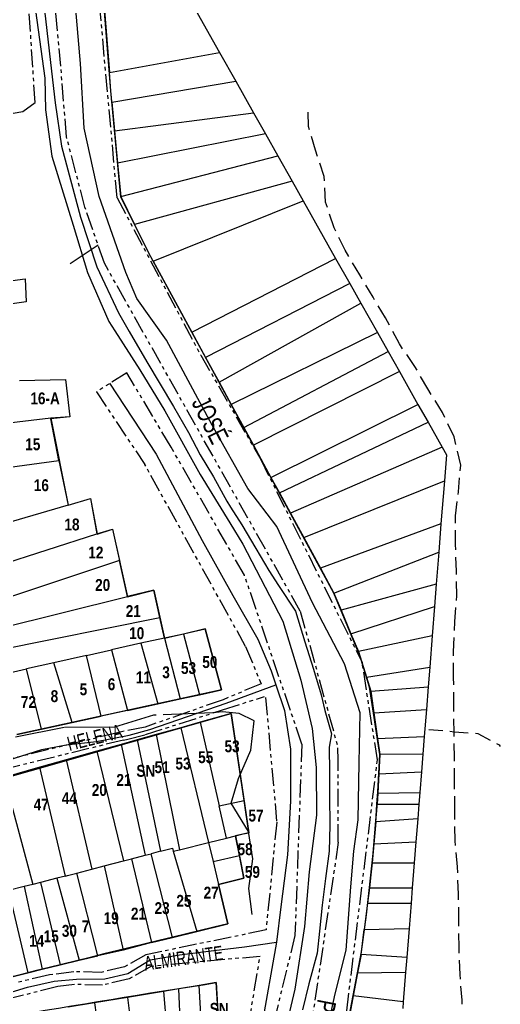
# Model space of a CAD drawing. Extents: x 204256 to 207861, y 4845615 to 4848347.
# Drawn here: x 205694.7 to 205796.2, y 4846957.9 to 4847165.6 of the extents above; entities that cross this region are included whole.
import ezdxf
from ezdxf.enums import TextEntityAlignment as Align

# ---------------------------------------------------------------- set-up
doc = ezdxf.new("R2010")
doc.units = 0
doc.header["$LTSCALE"] = 1.5
doc.header["$MEASUREMENT"] = 0
for name, pattern in [('PHANTOMX2', [5, 2.5, -0.5, 0.5, -0.5, 0.5, -0.5]), ('TRACO_05', [11, 7, -1, 0.5, -1, 0.5, -1]), ('TRACO_15', [3, 2, -1])]:
    doc.linetypes.add(name, pattern=pattern)
for name, color, linetype in [('CD-MALHA-LOTES', 40, 'CONTINUOUS'), ('HD-CANAIS', 7, 'CONTINUOUS'), ('HD-TXT-CANAIS', 7, 'CONTINUOUS'), ('HD-VALAS-DRENOS', 170, 'TRACO_05'), ('RU-QUADRAS', 210, 'CONTINUOUS'), ('SV-CAMINHO-TRILHA', 20, 'CONTINUOUS'), ('SV-EIXO-RUA-N-PAV', 6, 'CONTINUOUS'), ('SV-ESTIVAS', 7, 'CONTINUOUS'), ('SV-RUA-NAO-PAV-S-GUIA-C-GUIA', 7, 'PHANTOMX2'), ('SV-TXT-RUA-N-PAV-S-GUIA-C-GUIA', 7, 'CONTINUOUS'), ('Th_NmrPort', 7, 'CONTINUOUS')]:
    doc.layers.add(name, color=color, linetype=linetype)
doc.styles.add('ARIAL', font='ARIAL.TTF')
doc.styles.get("Standard").update_dxf_attribs({"font": 'swisscbo.ttf'})

msp = doc.modelspace()

# ---------------------------------------------------------------- linework, layer by layer
at = {"layer": 'CD-MALHA-LOTES', "linetype": 'Continuous'}
for p, q in [((205691.05, 4847110.27), (205695.86, 4847110.92)), ((205695.86, 4847110.92), (205696.1, 4847106.1)), ((205696.1, 4847106.1), (205693.14, 4847105.64)), ((205694.64, 4847089.47), (205704.39, 4847089.66)), ((205704.39, 4847089.66), (205705.26, 4847081.83)), ((205705.26, 4847081.83), (205701.3, 4847081.38)), ((205701.27, 4847081.52), (205679.99, 4847078.99)), ((205701.3, 4847081.38), (205701.27, 4847081.52)), ((205702.99, 4847072.62), (205701.3, 4847081.38)), ((205681.97, 4847069.73), (205702.99, 4847072.62)), ((205702.99, 4847072.62), (205704.92, 4847063.2)), ((205704.92, 4847063.2), (205684.19, 4847057.1)), ((205704.92, 4847063.2), (205709.62, 4847064.58)), ((205709.62, 4847064.58), (205711.02, 4847057.09)), ((205689.49, 4847050.25), (205711.02, 4847057.09)), ((205711.02, 4847057.09), (205714.32, 4847058.14)), ((205714.32, 4847058.14), (205715.78, 4847051.49)), ((205715.78, 4847051.49), (205687.13, 4847041.94)), ((205717.46, 4847043.87), (205715.78, 4847051.49)), ((205723.03, 4847045.25), (205717.46, 4847043.87)), ((205724.3, 4847039.5), (205723.03, 4847045.25)), ((205688.76, 4847036.78), (205717.46, 4847043.87)), ((205688.26, 4847032.25), (205724.3, 4847039.5)), ((205725.27, 4847035.12), (205724.3, 4847039.5)), ((205729.26, 4847035.94), (205725.27, 4847035.12)), ((205733.84, 4847037.06), (205729.26, 4847035.94)), ((205729.26, 4847035.94), (205732.66, 4847023.17)), ((205737.32, 4847024.18), (205733.84, 4847037.06)), ((205720.31, 4847034.02), (205714.08, 4847032.62)), ((205725.27, 4847035.12), (205720.31, 4847034.02)), ((205720.31, 4847034.02), (205723.88, 4847021.26)), ((205725.27, 4847035.12), (205728.61, 4847022.29)), ((205708.78, 4847031.44), (205714.08, 4847032.62)), ((205714.08, 4847032.62), (205717.48, 4847019.86)), ((205701.93, 4847029.91), (205696.16, 4847028.62)), ((205708.78, 4847031.44), (205701.93, 4847029.91)), ((205705.75, 4847017.31), (205701.93, 4847029.91)), ((205711.88, 4847018.65), (205708.78, 4847031.44)), ((205689.96, 4847027.23), (205696.16, 4847028.62)), ((205699.31, 4847015.91), (205696.16, 4847028.62)), ((205732.66, 4847023.17), (205737.32, 4847024.18)), ((205723.88, 4847021.26), (205728.61, 4847022.29)), ((205728.61, 4847022.29), (205732.66, 4847023.17)), ((205717.48, 4847019.86), (205711.88, 4847018.65)), ((205717.48, 4847019.86), (205723.88, 4847021.26)), ((205699.31, 4847015.91), (205705.75, 4847017.31)), ((205705.75, 4847017.31), (205711.88, 4847018.65)), ((205732.82, 4847017.37), (205728.75, 4847016.22)), ((205739.37, 4847019.2), (205732.82, 4847017.37)), ((205732.82, 4847017.37), (205736.82, 4846999.75)), ((205742.08, 4847000.83), (205739.37, 4847019.2)), ((205694.1, 4847014.78), (205699.31, 4847015.91)), ((205728.75, 4847016.22), (205723.51, 4847014.76)), ((205728.75, 4847016.22), (205734.58, 4846991.99)), ((205719.5, 4847013.63), (205716.12, 4847012.68)), ((205723.51, 4847014.76), (205719.5, 4847013.63)), ((205719.5, 4847013.63), (205724.43, 4846990.14)), ((205723.51, 4847014.76), (205728.46, 4846990.47)), ((205710.98, 4847011.24), (205704.5, 4847009.43)), ((205716.12, 4847012.68), (205710.98, 4847011.24)), ((205710.98, 4847011.24), (205716.63, 4846988.11)), ((205716.12, 4847012.68), (205721.23, 4846989.31)), ((205704.5, 4847009.43), (205699.26, 4847007.96)), ((205704.5, 4847009.43), (205709.93, 4846986.36)), ((205698.94, 4847007.87), (205691.44, 4847005.71)), ((205699.26, 4847007.96), (205698.94, 4847007.87)), ((205704.37, 4846984.92), (205698.94, 4847007.87)), ((205691.44, 4847005.71), (205697.46, 4846983.15)), ((205736.82, 4846999.75), (205742.08, 4847000.83)), ((205743.08, 4846994.05), (205742.08, 4847000.83)), ((205738.37, 4846992.93), (205736.82, 4846999.75)), ((205734.58, 4846991.99), (205738.37, 4846992.93)), ((205738.37, 4846992.93), (205740.27, 4846993.4)), ((205740.27, 4846993.4), (205741.89, 4846993.8)), ((205741.09, 4846989.28), (205740.27, 4846993.4)), ((205741.89, 4846993.8), (205743.08, 4846994.05)), ((205724.43, 4846990.14), (205726.94, 4846990.8)), ((205726.94, 4846990.8), (205727.13, 4846990.14)), ((205727.13, 4846990.14), (205728.46, 4846990.47)), ((205728.46, 4846990.47), (205734.58, 4846991.99)), ((205734.58, 4846991.99), (205735.54, 4846988.01)), ((205712.57, 4846987.05), (205716.63, 4846988.11)), ((205716.63, 4846988.11), (205718.32, 4846988.55)), ((205718.32, 4846988.55), (205721.23, 4846989.31)), ((205718.32, 4846988.55), (205722.53, 4846970.88)), ((205721.23, 4846989.31), (205722.46, 4846989.63)), ((205724.43, 4846990.14), (205722.46, 4846989.63)), ((205726.95, 4846971.96), (205722.46, 4846989.63)), ((205727.13, 4846990.14), (205732.09, 4846973.22)), ((205735.54, 4846988.01), (205741.09, 4846989.28)), ((205742.04, 4846984.44), (205741.09, 4846989.28)), ((205706.79, 4846985.54), (205709.93, 4846986.36)), ((205709.93, 4846986.36), (205712.57, 4846987.05)), ((205712.57, 4846987.05), (205716.57, 4846969.29)), ((205735.54, 4846988.01), (205736.71, 4846983.14)), ((205702.53, 4846984.45), (205699.1, 4846983.57)), ((205704.37, 4846984.92), (205702.53, 4846984.45)), ((205702.53, 4846984.45), (205707.27, 4846967.15)), ((205704.37, 4846984.92), (205704.82, 4846985.03)), ((205704.82, 4846985.03), (205706.79, 4846985.54)), ((205711.22, 4846968.11), (205706.79, 4846985.54)), ((205736.71, 4846983.14), (205742.04, 4846984.44)), ((205695.65, 4846982.68), (205692.31, 4846981.83)), ((205697.46, 4846983.15), (205695.65, 4846982.68)), ((205695.65, 4846982.68), (205699.45, 4846965.23)), ((205699.1, 4846983.57), (205697.46, 4846983.15)), ((205699.1, 4846983.57), (205703.28, 4846966.17)), ((205738.63, 4846974.82), (205736.71, 4846983.14)), ((205692.31, 4846981.83), (205696.41, 4846964.49)), ((205732.09, 4846973.22), (205738.63, 4846974.82)), ((205722.53, 4846970.88), (205726.95, 4846971.96)), ((205726.95, 4846971.96), (205732.09, 4846973.22)), ((205722.53, 4846970.88), (205716.57, 4846969.29)), ((205707.27, 4846967.15), (205711.22, 4846968.11)), ((205716.57, 4846969.29), (205711.22, 4846968.11)), ((205699.45, 4846965.23), (205703.28, 4846966.17)), ((205703.28, 4846966.17), (205707.27, 4846967.15)), ((205686.94, 4846962.08), (205696.41, 4846964.49)), ((205696.41, 4846964.49), (205699.45, 4846965.23)), ((205728.32, 4846961.11), (205725.08, 4846960.57)), ((205732.57, 4846961.81), (205728.32, 4846961.11)), ((205728.69, 4846953.11), (205728.32, 4846961.11)), ((205736.22, 4846962.42), (205732.57, 4846961.81)), ((205733.07, 4846953.31), (205732.57, 4846961.81)), ((205736.74, 4846953.48), (205736.22, 4846962.42)), ((205717.45, 4846959.3), (205710.48, 4846958.14)), ((205725.08, 4846960.57), (205717.45, 4846959.3)), ((205717.45, 4846959.3), (205720.34, 4846937.28)), ((205725.08, 4846960.57), (205725.68, 4846952.97)), ((205710.48, 4846958.14), (205704.96, 4846957.22)), ((205710.48, 4846958.14), (205713.57, 4846936.32))]:
    msp.add_line(p, q, dxfattribs=at)
at = {"layer": 'CD-MALHA-LOTES'}
for points in [[(205730.89, 4847169.3), (205736.88, 4847158.7)], [(205712.61, 4847167.58), (205713.66, 4847154.5)], [(205713.66, 4847154.5), (205736.88, 4847158.7)], [(205736.88, 4847158.7), (205740.32, 4847152.61)], [(205714.18, 4847148.19), (205713.97, 4847150.57), (205713.66, 4847154.5)], [(205714.18, 4847148.19), (205740.32, 4847152.61)], [(205740.32, 4847152.61), (205744.07, 4847145.96)], [(205714.18, 4847148.19), (205714.7, 4847142.19)], [(205714.7, 4847142.19), (205744.07, 4847145.96)], [(205744.07, 4847145.96), (205746.6, 4847141.49)], [(205714.7, 4847142.19), (205715.04, 4847138.28), (205715.34, 4847135.31)], [(205746.6, 4847141.49), (205715.34, 4847135.31)], [(205746.6, 4847141.49), (205749.18, 4847136.91)], [(205716.05, 4847128.29), (205749.18, 4847136.91)], [(205749.18, 4847136.91), (205752.21, 4847131.55)], [(205715.34, 4847135.31), (205716.05, 4847128.29)], [(205752.21, 4847131.55), (205718.95, 4847122.39)], [(205752.21, 4847131.55), (205754.58, 4847127.36)], [(205716.05, 4847128.29), (205718.95, 4847122.39)], [(205722.86, 4847114.66), (205754.58, 4847127.36)], [(205754.58, 4847127.36), (205761.42, 4847115.23)], [(205722.86, 4847114.66), (205722.36, 4847115.57), (205718.95, 4847122.39)], [(205731.03, 4847099.68), (205761.42, 4847115.23)], [(205761.42, 4847115.23), (205764.42, 4847109.93)], [(205722.86, 4847114.66), (205731.03, 4847099.68)], [(205764.42, 4847109.93), (205733.95, 4847094.34)], [(205764.42, 4847109.93), (205766.75, 4847105.81)], [(205736.79, 4847089.14), (205766.75, 4847105.81)], [(205766.75, 4847105.81), (205770.24, 4847099.62)], [(205731.03, 4847099.68), (205733.95, 4847094.34)], [(205770.24, 4847099.62), (205739.38, 4847084.38)], [(205770.24, 4847099.62), (205772.51, 4847095.59)], [(205733.95, 4847094.34), (205736.79, 4847089.14)], [(205742.02, 4847079.55), (205772.51, 4847095.59)], [(205772.51, 4847095.59), (205774.9, 4847091.36)], [(205774.9, 4847091.36), (205744.05, 4847075.82)], [(205774.9, 4847091.36), (205778.81, 4847084.44)], [(205736.79, 4847089.14), (205739.38, 4847084.38)], [(205739.38, 4847084.38), (205742.02, 4847079.55)], [(205747.77, 4847069.01), (205778.81, 4847084.44)], [(205778.81, 4847084.44), (205780.94, 4847080.67)], [(205742.02, 4847079.55), (205744.05, 4847075.82)], [(205749.54, 4847065.76), (205780.94, 4847080.67)], [(205780.94, 4847080.67), (205783.91, 4847075.41)], [(205744.05, 4847075.82), (205747.77, 4847069.01)], [(205783.91, 4847075.41), (205751.86, 4847061.5)], [(205783.91, 4847075.41), (205784.82, 4847073.8), (205784.38, 4847068.3)], [(205747.77, 4847069.01), (205749.54, 4847065.76)], [(205754.67, 4847056.35), (205784.38, 4847068.3)], [(205784.38, 4847068.3), (205783.67, 4847059.25)], [(205749.54, 4847065.76), (205751.86, 4847061.5)], [(205751.86, 4847061.5), (205754.67, 4847056.35)], [(205783.67, 4847059.25), (205758.22, 4847049.85)], [(205783.67, 4847059.25), (205783.2, 4847053.23)], [(205754.67, 4847056.35), (205758.22, 4847049.85)], [(205761.07, 4847044.63), (205783.2, 4847053.23)], [(205783.2, 4847053.23), (205782.66, 4847046.48)], [(205758.22, 4847049.85), (205761.07, 4847044.63)], [(205782.66, 4847046.48), (205762.56, 4847041.03)], [(205782.66, 4847046.48), (205782.29, 4847041.81)], [(205761.07, 4847044.63), (205762.56, 4847041.03)], [(205762.56, 4847041.03), (205764.62, 4847036.04)], [(205764.62, 4847036.04), (205782.29, 4847041.81)], [(205782.29, 4847041.81), (205781.8, 4847035.59)], [(205764.62, 4847036.04), (205766.28, 4847032.3)], [(205781.8, 4847035.59), (205766.28, 4847032.3)], [(205781.8, 4847035.59), (205781.28, 4847029)], [(205766.28, 4847032.3), (205767.92, 4847026.91)], [(205767.92, 4847026.91), (205781.28, 4847029)], [(205781.28, 4847029), (205780.95, 4847024.82)], [(205767.92, 4847026.91), (205768.82, 4847023.93)], [(205768.82, 4847023.93), (205780.95, 4847024.82)], [(205768.82, 4847023.93), (205769.35, 4847020.34), (205769.49, 4847019.35)], [(205780.95, 4847024.82), (205780.58, 4847020.05)], [(205769.49, 4847019.35), (205780.58, 4847020.05)], [(205769.49, 4847019.35), (205770.24, 4847013.96)], [(205780.58, 4847020.05), (205780.13, 4847014.36)], [(205770.24, 4847013.96), (205780.13, 4847014.36)], [(205770.24, 4847013.96), (205770.72, 4847010.53)], [(205780.13, 4847014.36), (205779.83, 4847010.64)], [(205770.72, 4847010.53), (205770.52, 4847006.5)], [(205779.83, 4847010.64), (205770.72, 4847010.53)], [(205779.83, 4847010.64), (205779.54, 4847006.92)], [(205770.52, 4847006.5), (205779.54, 4847006.92)], [(205779.54, 4847006.92), (205779.19, 4847002.52)], [(205770.52, 4847006.5), (205770.33, 4847002.43)], [(205770.33, 4847002.43), (205770.22, 4847000.07)], [(205770.33, 4847002.43), (205779.19, 4847002.52)], [(205779.19, 4847002.52), (205779, 4847000.07)], [(205769.9, 4846996.36), (205770.19, 4846999.56), (205770.22, 4847000.07)], [(205770.22, 4847000.07), (205779, 4847000.07)], [(205779, 4847000.07), (205778.76, 4846996.96)], [(205778.76, 4846996.96), (205769.9, 4846996.36)], [(205778.76, 4846996.96), (205778.38, 4846992.16)], [(205769.9, 4846996.36), (205769.48, 4846991.74)], [(205769.48, 4846991.74), (205769.12, 4846987.72)], [(205769.48, 4846991.74), (205778.38, 4846992.16)], [(205778.38, 4846992.16), (205778.03, 4846987.72)], [(205769.12, 4846987.72), (205768.88, 4846985.14), (205768.55, 4846982.43)], [(205769.12, 4846987.72), (205778.03, 4846987.72)], [(205778.03, 4846987.72), (205777.61, 4846982.43)], [(205768.55, 4846982.43), (205768.16, 4846979.18)], [(205768.55, 4846982.43), (205777.61, 4846982.43)], [(205777.61, 4846982.43), (205777.35, 4846979.18)], [(205768.16, 4846979.18), (205767.48, 4846973.67)], [(205768.16, 4846979.18), (205777.35, 4846979.18)], [(205777.35, 4846979.18), (205776.93, 4846973.87)], [(205766.79, 4846968.34), (205766.91, 4846968.94), (205767.48, 4846973.67)], [(205767.48, 4846973.67), (205776.93, 4846973.87)], [(205776.93, 4846973.87), (205776.45, 4846967.73)], [(205766.79, 4846968.34), (205766.05, 4846964.49)], [(205776.45, 4846967.73), (205766.79, 4846968.34)], [(205776.45, 4846967.73), (205776.2, 4846964.64)], [(205766.05, 4846964.49), (205765.13, 4846959.64)], [(205766.05, 4846964.49), (205776.2, 4846964.64)], [(205776.2, 4846964.64), (205775.71, 4846958.4)], [(205765.13, 4846959.64), (205764.47, 4846956.22)], [(205775.71, 4846958.4), (205765.13, 4846959.64)], [(205775.71, 4846958.4), (205775.6, 4846956.94)]]:
    msp.add_lwpolyline(points, dxfattribs=at)
at = {"layer": 'HD-CANAIS'}
for points in [[(205698.04, 4847167.54), (205699.98, 4847153.26), (205700.14, 4847146.56), (205701.49, 4847136.84), (205706.01, 4847122.26), (205709.02, 4847112.25), (205713.51, 4847101.93), (205714.79, 4847099.93), (205720.05, 4847091.73), (205725.32, 4847083.11), (205732.84, 4847069.61), (205739.07, 4847059.41), (205741.81, 4847054.92), (205750.25, 4847038.67), (205754.06, 4847026.24), (205756.45, 4847016.05), (205757.32, 4847007.79), (205757.41, 4846997.78), (205755.81, 4846985.79), (205754.87, 4846974.27), (205752.78, 4846961.03), (205750.28, 4846950.29)], [(205699.95, 4847167.6), (205701.4, 4847154.74), (205702.16, 4847148.07), (205703.51, 4847138.94), (205707.53, 4847123.95), (205710.98, 4847113.46), (205715.55, 4847103.73), (205717.85, 4847099.79), (205721.56, 4847093.41), (205727.16, 4847083.96), (205730.34, 4847078.5), (205732.83, 4847073.82), (205735.64, 4847069.17), (205738.41, 4847064.02), (205739.2, 4847062.78), (205741.6, 4847059.03), (205744.57, 4847054.03), (205747.33, 4847049.4), (205749.36, 4847046.21), (205752.91, 4847040.8), (205754.93, 4847034.3), (205756.76, 4847028.54), (205758.38, 4847023.13), (205759.16, 4847019.83), (205760.56, 4847014.93), (205760.07, 4847012.1), (205760.11, 4847006.8), (205760.16, 4847001.68), (205760.18, 4846995.63), (205760.05, 4846990.18), (205759.25, 4846984.4), (205758.6, 4846978.75), (205758.02, 4846973.25), (205757.5, 4846968.61), (205755.74, 4846962.18), (205754.41, 4846956.65)]]:
    msp.add_lwpolyline(points, dxfattribs=at)
at = {"layer": 'HD-VALAS-DRENOS'}
msp.add_lwpolyline([(205743.8, 4846976.77), (205743.1, 4846982.29), (205743.95, 4846988.54), (205742.99, 4846994.29), (205739.34, 4847000.31), (205740.9, 4847005.49), (205743.49, 4847011.47), (205744.24, 4847017.69), (205741.04, 4847019.22), (205737.54, 4847019.54), (205735.48, 4847019.36), (205722.94, 4847018.84), (205714.71, 4847016.31), (205704.12, 4847016.26), (205691.54, 4847013.79), (205678.88, 4847010.22), (205669.56, 4847007.58), (205658.69, 4847004.12), (205646.89, 4846999.26)], dxfattribs=at)
at = {"layer": 'RU-QUADRAS', "color": 6, "linetype": 'Continuous'}
msp.add_lwpolyline([(206414.67, 4846924.04), (205754.49, 4846904.06), (205766.91, 4846968.94, 0.024339), (205770.72, 4847010.53), (205768.57, 4847024.77), (205766.6, 4847031.25), (205761.07, 4847044.63), (205722.36, 4847115.57), (205716.07, 4847128.15), (205713.97, 4847150.57), (205701.8, 4847302.82, -0.03498)], format="xyb", dxfattribs=at)
for points in [[(205691.05, 4847110.29), (205695.86, 4847110.92), (205696.1, 4847106.1), (205693.14, 4847105.64)], [(205694.64, 4847089.49), (205704.39, 4847089.66), (205705.26, 4847081.83), (205701.27, 4847081.52), (205704.92, 4847063.19), (205709.62, 4847064.58), (205711.03, 4847057.05), (205714.32, 4847058.14), (205717.46, 4847043.85), (205723.03, 4847045.25), (205725.27, 4847035.12), (205733.84, 4847037.06), (205737.32, 4847024.18), (205694.1, 4847014.78)]]:
    msp.add_lwpolyline(points, dxfattribs=at)
for points in [[(205633.4, 4846989.02), (205739.37, 4847019.2), (205743.08, 4846994.05), (205740.27, 4846993.4), (205742.04, 4846984.44), (205736.71, 4846983.14), (205738.63, 4846974.82, 0.004301), (205645.86, 4846951.66)], [(205647.5, 4846947.02, -0.009706), (205736.22, 4846962.42), (205737.21, 4846945.32), (205735.23, 4846945.04), (205735.23, 4846939.39), (205730.44, 4846938.71), (205732.12, 4846920.46, 0.009745), (205653.49, 4846910.53)]]:
    msp.add_lwpolyline(points, format="xyb", close=True, dxfattribs=at)
at = {"layer": 'SV-CAMINHO-TRILHA', "linetype": 'TRACO_15'}
for points in [[(205788.19, 4846953.39), (205788.14, 4846958.7), (205787.69, 4846964.16), (205787.49, 4846969.81), (205787.44, 4846975.37), (205787.39, 4846981.08), (205787.14, 4846986.89), (205786.64, 4846992.34), (205786.59, 4846998.75), (205786.54, 4847004.66), (205786.54, 4847009.87), (205786.44, 4847015.12), (205786.39, 4847020.73), (205786.34, 4847026.89), (205786.29, 4847032.25), (205786.59, 4847038.56), (205786.99, 4847044.07), (205786.94, 4847049.23), (205786.74, 4847054.89), (205786.74, 4847060.95), (205787.35, 4847065.96), (205787.85, 4847071.62), (205786.44, 4847077.62), (205784, 4847082.7), (205780.86, 4847087.73), (205778.12, 4847092.46), (205774.88, 4847097.19), (205771.98, 4847102.67), (205769.34, 4847107.05), (205766.5, 4847111.74), (205763.41, 4847116.96), (205761.12, 4847121.7), (205759.27, 4847127.14), (205759.02, 4847132.5), (205757.17, 4847138.09), (205755.68, 4847143.08), (205755.65, 4847146.59)], [(205781.09, 4847015.87), (205786.44, 4847015.37), (205791.44, 4847015.02), (205795.96, 4847012.61), (205796.2, 4847012.28)]]:
    msp.add_lwpolyline(points, dxfattribs=at)
at = {"layer": 'SV-EIXO-RUA-N-PAV'}
for points in [[(205759.28, 4846950.71), (205761.32, 4846960.04), (205763.67, 4846969.3), (205764.61, 4846982.63), (205765.24, 4846990.16), (205766.18, 4846996.74), (205766.42, 4847008.82), (205766.57, 4847019.33), (205763.28, 4847029.68), (205756.54, 4847042.54), (205749.01, 4847058.69), (205742.89, 4847066.69), (205735.36, 4847080.02), (205725.72, 4847097.98), (205719.45, 4847106.76), (205717.09, 4847112.25), (205711.45, 4847128.32), (205708.31, 4847142.75), (205707.53, 4847156.39), (205705.02, 4847185.8)], [(205713.64, 4847088.88), (205723.52, 4847073.9), (205733.25, 4847055.71), (205739.68, 4847044.11), (205745.01, 4847034.93), (205747.83, 4847028.19), (205748.82, 4847025.23), (205750.65, 4847019.88), (205751.91, 4847011.72), (205751.91, 4847000.74), (205751.28, 4846989.37), (205749.87, 4846978.39), (205748.92, 4846970.96), (205745.79, 4846953.07), (205742.66, 4846942.56), (205737.17, 4846920.13), (205730.27, 4846902.02), (205728.54, 4846897.63), (205721.17, 4846884.3), (205717.41, 4846869.24), (205712.86, 4846850.26), (205713.02, 4846841.95)], [(205629.07, 4846990.73), (205632.68, 4846991.67), (205637.94, 4846993.47), (205648.75, 4846996.8), (205653.46, 4846998.74), (205656.93, 4846999.29), (205662.19, 4847001.23), (205668.63, 4847002.34), (205673.21, 4847003.59), (205677.64, 4847005.39), (205682.77, 4847006.77), (205688.59, 4847007.88), (205693.58, 4847009.82), (205699.4, 4847011.62), (205704.52, 4847012.59), (205710.9, 4847013.29), (205717.83, 4847014.67), (205722.19, 4847015.85), (205738.27, 4847021.39), (205748.82, 4847025.23)], [(205681.42, 4846957.02), (205686.44, 4846958.38), (205691.25, 4846959.89), (205696.34, 4846961.47), (205702.01, 4846962.76), (205706.67, 4846963.19), (205712.67, 4846963.26), (205717.55, 4846964.34), (205722.28, 4846967.21), (205728.45, 4846968.28), (205735.7, 4846969.22), (205742.19, 4846969.97), (205748.92, 4846970.96)]]:
    msp.add_lwpolyline(points, dxfattribs=at)
at = {"layer": 'SV-ESTIVAS'}
msp.add_lwpolyline([(205711.25, 4847118.04), (205705.36, 4847114.07)], dxfattribs=at)
at = {"layer": 'SV-RUA-NAO-PAV-S-GUIA-C-GUIA'}
for p, q in [((205715.28, 4847127.99), (205732.94, 4847094.84)), ((205753.95, 4847040.83), (205712.58, 4847114.21)), ((205732.94, 4847094.84), (205745.6, 4847072.79)), ((205742.41, 4847033.36), (205721.1, 4847071.78)), ((205745.6, 4847072.79), (205767.03, 4847029.94)), ((205753.95, 4847040.83), (205761.92, 4847011.98)), ((205742.41, 4847033.36), (205745.66, 4847025.5)), ((205770.25, 4847009.41), (205767.03, 4847029.94)), ((205746.62, 4847022.61), (205748.98, 4846996.26)), ((205715.33, 4847015.15), (205675.26, 4847005.34)), ((205716.61, 4847013.6), (205676.54, 4847003.79)), ((205754.29, 4847012.76), (205752.82, 4846972.34)), ((205762.85, 4846949.06), (205770.25, 4847009.41)), ((205748.98, 4846996.26), (205746.72, 4846973.53)), ((205761.99, 4846992.08), (205755.22, 4846946.47)), ((205746.72, 4846973.53), (205721.69, 4846968.38)), ((205752.82, 4846972.34), (205739.71, 4846918.74)), ((205745.46, 4846967.97), (205722.36, 4846965.81)), ((205702.76, 4846961.58), (205668.89, 4846953.13))]:
    msp.add_line(p, q, dxfattribs=at)
for points in [[(205677.88, 4847320.15), (205679.81, 4847299.29), (205684.31, 4847247.37), (205690.92, 4847147.56), (205691.67, 4847145.62), (205695.38, 4847146.27), (205697.96, 4847148.12), (205695.78, 4847181.15), (205692.72, 4847221.76), (205691.54, 4847248.96), (205688.05, 4847285.87), (205684.56, 4847316.71), (205685.02, 4847316.72)], [(205712.58, 4847114.21), (205708.48, 4847126.06), (205704.58, 4847140.92), (205703.39, 4847155.77), (205700.69, 4847185), (205697.41, 4847233.12), (205695.26, 4847261.82), (205694.75, 4847270.13)], [(205715.28, 4847127.99), (205705.7, 4847233.71), (205703.09, 4847269.9)], [(205754.29, 4847012.76), (205742.17, 4847048.37), (205726.66, 4847075.44), (205717.31, 4847091.11), (205710.89, 4847087.09), (205721.1, 4847071.78)], [(205745.66, 4847025.5), (205737.64, 4847022.11), (205721.18, 4847016.34), (205716.23, 4847015.35), (205715.33, 4847015.15)], [(205716.61, 4847013.6), (205717.51, 4847013.8), (205721.24, 4847014.75), (205737.55, 4847019.97), (205746.37, 4847022.8)], [(205761.99, 4846992.08), (205761.94, 4847009.4), (205761.92, 4847011.98)], [(205721.69, 4846968.38), (205721.34, 4846968.32), (205716.84, 4846965.74), (205711.93, 4846964.59), (205706.14, 4846964.72), (205700.98, 4846964.06), (205694.44, 4846962.51)], [(205708.79, 4846842.05), (205708.91, 4846850.75), (205713.23, 4846870.16), (205716.84, 4846884.81), (205724.44, 4846899.69), (205732.18, 4846916.62), (205733.68, 4846919.4), (205734.21, 4846920.39), (205739.98, 4846943.21), (205743.02, 4846953.28), (205745.46, 4846967.97)], [(205722.36, 4846965.81), (205717.83, 4846963.22), (205712.21, 4846961.91), (205706.28, 4846962.04), (205702.76, 4846961.58)]]:
    msp.add_lwpolyline(points, dxfattribs=at)

# ---------------------------------------------------------------- texts
at = {"layer": 'HD-TXT-CANAIS', "style": 'ARIAL', "width": 0.7}
for s, rotation, p in [('JOSÉ', 296, (205730.91, 4847084.86)), ('PIRES', 259, (205757.66, 4846959.11))]:
    msp.add_text(s, height=4, rotation=rotation, dxfattribs=at).set_placement(p)
at = {"layer": 'SV-TXT-RUA-N-PAV-S-GUIA-C-GUIA', "style": 'ARIAL', "width": 0.7}
for s, rotation, p in [('HELENA', 14, (205705.19, 4847011.28)), ('ALMIRANTE', 8, (205721.19, 4846964.95))]:
    msp.add_text(s, height=3, rotation=rotation, dxfattribs=at).set_placement(p)
at = {"layer": 'Th_NmrPort', "color": 1}
for s, p in [('16-A', (205696.96, 4847085.71)), ('15', (205695.88, 4847076.01)), ('16', (205697.68, 4847067.38)), ('18', (205704.15, 4847059.1)), ('12', (205709.19, 4847053.17)), ('20', (205710.63, 4847046.34)), ('21', (205717.1, 4847040.83)), ('10', (205717.82, 4847036.16)), ('53', (205728.76, 4847028.8)), ('50', (205733.26, 4847030.06)), ('11', (205719.23, 4847026.83)), ('3', (205724.81, 4847027.91)), ('5', (205707.36, 4847024.31)), ('6', (205713.29, 4847025.39)), ('8', (205701.24, 4847022.87)), ('72', (205694.95, 4847021.62)), ('53', (205737.96, 4847012.29)), ('55', (205732.39, 4847009.99)), ('51', (205723.18, 4847007.88)), ('53', (205727.59, 4847008.65)), ('SN', (205719.34, 4847007.11)), ('21', (205715.12, 4847005.19)), ('20', (205709.93, 4847003.08)), ('47', (205697.65, 4847000.01)), ('44', (205703.6, 4847001.36)), ('57', (205743.01, 4846997.67)), ('58', (205740.71, 4846990.58)), ('59', (205742.25, 4846985.78)), ('27', (205733.55, 4846981.41)), ('25', (205727.79, 4846979.68)), ('21', (205718.19, 4846976.99)), ('23', (205723.18, 4846978.14)), ('19', (205712.43, 4846976.03)), ('30', (205703.6, 4846973.35)), ('7', (205707.82, 4846974.31)), ('14', (205696.69, 4846971.24)), ('15', (205699.76, 4846972.2)), ('SN', (205734.82, 4846956.9))]:
    msp.add_text(s, height=2.5, dxfattribs=at).set_placement(p, align=Align.MIDDLE_LEFT)

doc.saveas('drawing.dxf')
